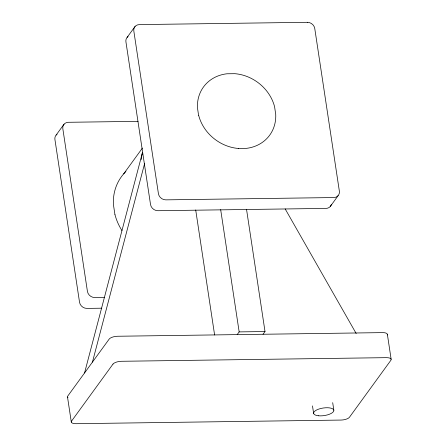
<?xml version="1.0" encoding="UTF-8"?>
<svg xmlns="http://www.w3.org/2000/svg" width="446" height="446" viewBox="0 0 446 446"><rect width="100%" height="100%" fill="white"/><g stroke="black" fill="none" stroke-linecap="round" stroke-linejoin="round"><path stroke-width="0.67" d="M84.55 372.973L142.413 152.744A54.579 47.527 36 0 0 141.181 159.612M92.439 362.119L144.638 163.442M56.146 135.043L64.034 124.189M127.143 37.358L135.032 26.504M123.676 173.862L142.408 148.094M237.188 334.612L239.162 331.896L220.67 209.626M330.252 206.509L338.14 195.655M263.04 334.255L265.013 331.54L246.521 209.274M138.054 121.34L68.327 122.293A6.824 5.943 36 0 0 62.814 128.643L87.422 291.377A6.824 5.943 36 0 0 94.831 297.549L104.258 297.421M101.755 308.197L86.942 308.403A6.824 5.943 36 0 1 79.533 302.232L54.925 139.498A6.824 5.943 36 0 1 57.055 134.218M239.162 331.896L265.013 331.54M238.275 148.496L246.203 148.384A40.865 35.585 36 0 0 275.723 114.388L274.58 106.711A40.865 35.585 36 0 0 234.903 73.685L226.975 73.774A40.865 35.585 36 0 0 197.455 107.77L198.598 115.447M285.178 208.918L356.187 333.508M114.934 214.593L113.384 204.357A54.49 47.449 36 0 1 125.923 171.493M387.357 334.249L391.142 359.286M332.699 402.666L333.831 410.175M312.495 405.91L313.633 413.42M195.705 209.971L214.61 334.974M67.513 397.029L71.304 422.067M387.234 334.996A6.824 2.542 -8.6 0 0 382.596 332.616L117.638 336.251A6.824 2.542 -8.6 0 0 109.203 339.055L67.786 396.037A6.824 2.542 -8.6 0 0 67.993 397.732M238.354 148.468A40.865 35.585 36 0 1 198.699 115.442M128.058 36.527A6.824 5.943 36 0 0 125.923 41.807L150.531 204.541A6.824 5.943 36 0 0 157.94 210.713L325.965 208.405A6.824 5.943 36 0 0 331.372 204.368M121.942 230.554A54.49 47.449 36 0 1 114.962 214.593M112.989 364.087L71.572 421.074A6.824 2.542 -8.6 0 0 76.065 423.7L341.017 420.065A6.824 2.542 -8.6 0 0 349.452 417.261L390.869 360.279A6.824 2.542 -8.6 0 0 386.381 357.653L121.424 361.288A6.824 2.542 -8.6 0 0 112.989 364.087M307.344 22.3L139.325 24.602A6.824 5.943 36 0 0 133.811 30.952L158.425 193.687A6.824 5.943 36 0 0 165.828 199.858L333.853 197.55A6.824 5.943 36 0 0 339.367 191.206L314.753 28.472A6.824 5.943 36 0 0 307.344 22.3M318.511 415.778A10.236 3.819 -8.6 0 0 333.864 410.549A10.236 3.819 -8.6 0 0 318.818 409.066A10.236 3.819 -8.6 0 0 318.511 415.778"/></g></svg>
